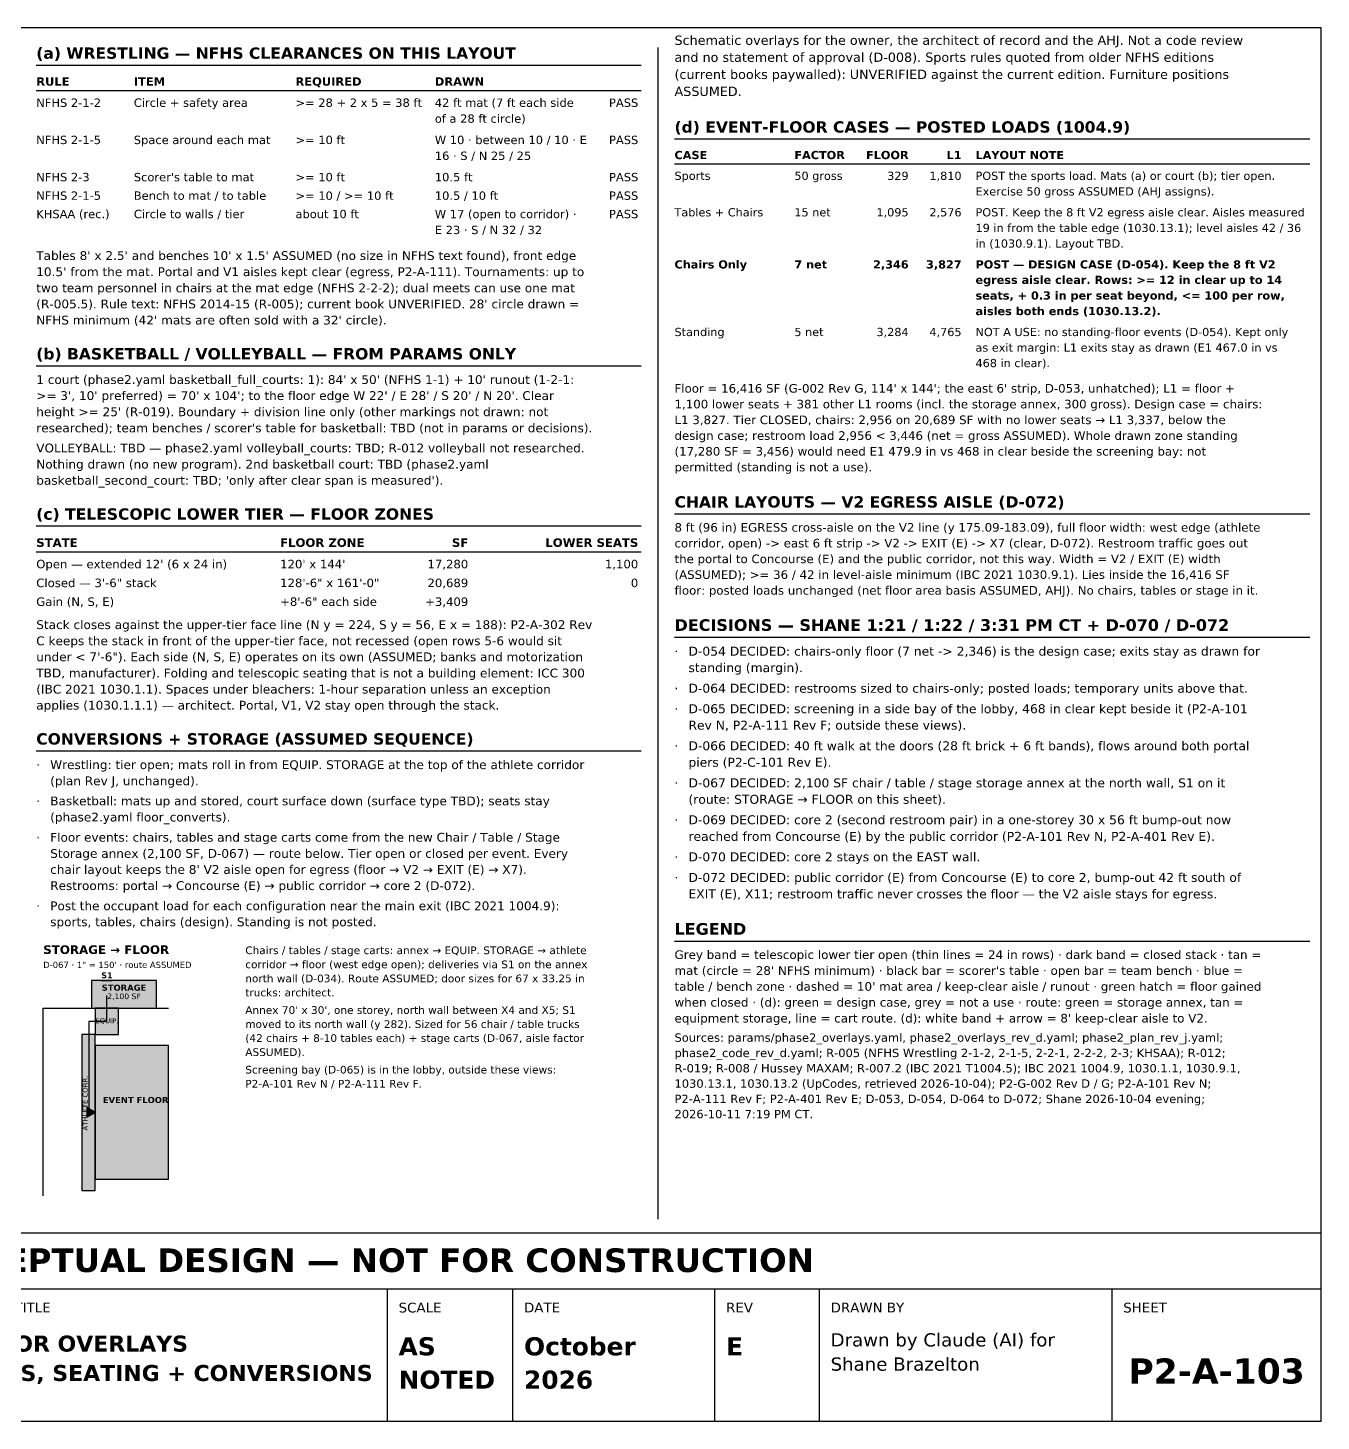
# Model space of a CAD drawing. Header units: inches. Extents: x 0.5 to 16.5, y 0.5 to 10.5.
# Drawn here: x 7.22 to 16.5, y 0.5 to 10.5 of the extents above; entities that cross this region are included whole.
import ezdxf
from ezdxf.enums import TextEntityAlignment as Align

# ---------------------------------------------------------------- set-up
doc = ezdxf.new("R2010")
doc.units = ezdxf.units.IN
doc.header["$MEASUREMENT"] = 0
for name, color, linetype in [('A-ANNO-TEXT', 7, 'Continuous'), ('A-AREA-ZONE', 7, 'Continuous'), ('A-WALL', 7, 'Continuous'), ('G-ANNO-TABL', 7, 'Continuous'), ('G-ANNO-TTLB', 7, 'Continuous')]:
    doc.layers.add(name, color=color, linetype=linetype)
doc.styles.add('KS-BOLD', font='DejaVuSans-Bold.ttf')
doc.styles.add('KS-REG', font='DejaVuSans.ttf')

msp = doc.modelspace()

# ---------------------------------------------------------------- hatches: boundary and pattern name
at = {"layer": 'A-AREA-ZONE', "true_color": 0xe3f1e6}
msp.add_hatch(color=7, dxfattribs=at).paths.add_polyline_path([(7.677, 3.463), (8.143, 3.463), (8.143, 3.663), (7.677, 3.663)])
at = {"layer": 'A-AREA-ZONE', "true_color": 0xf4e6c8}
msp.add_hatch(color=7, dxfattribs=at).paths.add_polyline_path([(7.703, 3.276), (7.87, 3.276), (7.87, 3.463), (7.703, 3.463)])
at = {"layer": 'A-AREA-ZONE', "true_color": 0xf2f2f2}
msp.add_hatch(color=7, dxfattribs=at).paths.add_polyline_path([(7.608, 2.156), (7.703, 2.156), (7.703, 3.276), (7.608, 3.276)])
at = {"layer": 'A-AREA-ZONE', "true_color": 0xffffff}
msp.add_hatch(color=7, dxfattribs=at).paths.add_polyline_path([(7.703, 2.236), (8.23, 2.236), (8.23, 3.196), (7.703, 3.196)])
at = {"layer": 'A-AREA-ZONE', "true_color": 0x000000}
msp.add_hatch(color=7, dxfattribs=at).paths.add_polyline_path([(7.703, 2.716), (7.643, 2.751), (7.643, 2.681)])
at = {"layer": 'A-WALL', "true_color": 0x000000}
msp.add_hatch(color=7, dxfattribs=at).paths.add_polyline_path([(7.747, 3.657), (7.827, 3.657), (7.827, 3.668), (7.747, 3.668)])

# ---------------------------------------------------------------- linework, layer by layer
at = {"layer": 'A-ANNO-TEXT'}
for p, q in [((11.74, 10.36), (11.74, 1.95)), ((7.28, 10.233), (11.62, 10.233)), ((11.86, 9.703), (16.42, 9.703)), ((7.28, 8.075), (11.62, 8.075)), ((11.86, 7.012), (16.42, 7.012)), ((7.28, 6.925), (11.62, 6.925)), ((11.86, 6.127), (16.42, 6.127)), ((7.28, 5.311), (11.62, 5.311)), ((11.86, 3.946), (16.42, 3.946))]:
    msp.add_line(p, q, dxfattribs=at)
at = {"layer": 'A-AREA-ZONE'}
for p, q in [((7.783, 3.556), (7.783, 3.369)), ((7.783, 3.369), (7.657, 3.369)), ((7.657, 3.369), (7.657, 2.716)), ((7.657, 2.716), (7.703, 2.716))]:
    msp.add_line(p, q, dxfattribs=at)
for points in [[(7.677, 3.463), (8.143, 3.463), (8.143, 3.663), (7.677, 3.663)], [(7.703, 3.276), (7.87, 3.276), (7.87, 3.463), (7.703, 3.463)], [(7.608, 2.156), (7.703, 2.156), (7.703, 3.276), (7.608, 3.276)], [(7.703, 2.236), (8.23, 2.236), (8.23, 3.196), (7.703, 3.196)], [(7.703, 2.716), (7.643, 2.751), (7.643, 2.681)]]:
    msp.add_lwpolyline(points, close=True, dxfattribs=at)
at = {"layer": 'A-WALL'}
for p, q in [((8.143, 3.663), (7.677, 3.663)), ((7.677, 3.663), (7.677, 3.463)), ((8.143, 3.463), (8.143, 3.663)), ((7.33, 3.463), (8.23, 3.463)), ((7.33, 2.116), (7.33, 3.463)), ((7.677, 3.463), (8.143, 3.463))]:
    msp.add_line(p, q, dxfattribs=at)
at = {"layer": 'G-ANNO-TABL'}
for p, q in [((7.28, 10.05), (11.62, 10.05)), ((11.86, 9.523), (16.42, 9.523)), ((7.28, 6.74), (11.62, 6.74))]:
    msp.add_line(p, q, dxfattribs=at)
at = {"layer": 'G-ANNO-TTLB'}
for p, q in [((0.5, 1.45), (16.5, 1.45)), ((9.8, 0.5), (9.8, 1.45)), ((10.7, 0.5), (10.7, 1.45)), ((12.15, 0.5), (12.15, 1.45)), ((12.9, 0.5), (12.9, 1.45)), ((15, 0.5), (15, 1.45))]:
    msp.add_line(p, q, dxfattribs=at)
for points in [[(0.5, 0.5), (16.5, 0.5), (16.5, 10.5), (0.5, 10.5)], [(0.5, 1.45), (16.5, 1.45), (16.5, 1.85), (0.5, 1.85)]]:
    msp.add_lwpolyline(points, close=True, dxfattribs=at)

# ---------------------------------------------------------------- texts
at = {"layer": 'A-ANNO-TEXT'}
for s, height, style, p in [('Schematic overlays for the owner, the architect of record and the AHJ. Not a code review', 0.06667, 'KS-REG', (11.86, 10.378)), ('(a) WRESTLING — NFHS CLEARANCES ON THIS LAYOUT', 0.08132, 'KS-BOLD', (7.28, 10.278)), ('and no statement of approval (D-008). Sports rules quoted from older NFHS editions', 0.06667, 'KS-REG', (11.86, 10.256)), ('(current books paywalled): UNVERIFIED against the current edition. Furniture positions', 0.06667, 'KS-REG', (11.86, 10.133)), ('ASSUMED.', 0.0667, 'KS-REG', (11.86, 10.011)), ('(d) EVENT-FLOOR CASES — POSTED LOADS (1004.9)', 0.08136, 'KS-BOLD', (11.86, 9.748)), ("Tables 8' x 2.5' and benches 10' x 1.5' ASSUMED (no size in NFHS text found), front edge", 0.06313, 'KS-REG', (7.28, 8.834)), ("10.5' from the mat. Portal and V1 aisles kept clear (egress, P2-A-111). Tournaments: up to", 0.06313, 'KS-REG', (7.28, 8.718)), ('two team personnel in chairs at the mat edge (NFHS 2-2-2); dual meets can use one mat', 0.06313, 'KS-REG', (7.28, 8.602)), ("(R-005.5). Rule text: NFHS 2014-15 (R-005); current book UNVERIFIED. 28' circle drawn =", 0.06313, 'KS-REG', (7.28, 8.487)), ("NFHS minimum (42' mats are often sold with a 32' circle).", 0.06313, 'KS-REG', (7.28, 8.371)), ('(b) BASKETBALL / VOLLEYBALL — FROM PARAMS ONLY', 0.08132, 'KS-BOLD', (7.28, 8.12)), ("1 court (phase2.yaml basketball_full_courts: 1): 84' x 50' (NFHS 1-1) + 10' runout (1-2-1:", 0.06313, 'KS-REG', (7.28, 7.944)), ("Floor = 16,416 SF (G-002 Rev G, 114' x 144'; the east 6' strip, D-053, unhatched); L1 = floor +", 0.06158, 'KS-REG', (11.86, 7.882)), (">= 3', 10' preferred) = 70' x 104'; to the floor edge W 22' / E 28' / S 20' / N 20'. Clear", 0.06313, 'KS-REG', (7.28, 7.829)), ('1,100 lower seats + 381 other L1 rooms (incl. the storage annex, 300 gross). Design case = chairs:', 0.06158, 'KS-REG', (11.86, 7.769)), ("height >= 25' (R-019). Boundary + division line only (other markings not drawn: not", 0.06313, 'KS-REG', (7.28, 7.713)), ('L1 3,827. Tier CLOSED, chairs: 2,956 on 20,689 SF with no lower seats → L1 3,337, below the', 0.06158, 'KS-REG', (11.86, 7.656)), ("researched); team benches / scorer's table for basketball: TBD (not in params or decisions).", 0.06313, 'KS-REG', (7.28, 7.597)), ('design case; restroom load 2,956 < 3,446 (net = gross ASSUMED). Whole drawn zone standing', 0.06158, 'KS-REG', (11.86, 7.543)), ('VOLLEYBALL: TBD — phase2.yaml volleyball_courts: TBD; R-012 volleyball not researched.', 0.06313, 'KS-REG', (7.28, 7.453)), ('Nothing drawn (no new program). 2nd basketball court: TBD (phase2.yaml', 0.06313, 'KS-REG', (7.28, 7.337)), ('(17,280 SF = 3,456) would need E1 479.9 in vs 468 in clear beside the screening bay: not', 0.06158, 'KS-REG', (11.86, 7.43)), ('permitted (standing is not a use).', 0.06158, 'KS-REG', (11.86, 7.317)), ("basketball_second_court: TBD; 'only after clear span is measured').", 0.06313, 'KS-REG', (7.28, 7.221)), ('CHAIR LAYOUTS — V2 EGRESS AISLE (D-072)', 0.08136, 'KS-BOLD', (11.86, 7.057)), ('(c) TELESCOPIC LOWER TIER — FLOOR ZONES', 0.08132, 'KS-BOLD', (7.28, 6.97)), ('8 ft (96 in) EGRESS cross-aisle on the V2 line (y 175.09-183.09), full floor width: west edge (athlete', 0.061585, 'KS-REG', (11.86, 6.884)), ('corridor, open) -> east 6 ft strip -> V2 -> EXIT (E) -> X7 (clear, D-072). Restroom traffic goes out', 0.06158, 'KS-REG', (11.86, 6.771)), ('the portal to Concourse (E) and the public corridor, not this way. Width = V2 / EXIT (E) width', 0.06158, 'KS-REG', (11.86, 6.658)), ('(ASSUMED); >= 36 / 42 in level-aisle minimum (IBC 2021 1030.9.1). Lies inside the 16,416 SF', 0.06158, 'KS-REG', (11.86, 6.545)), ('floor: posted loads unchanged (net floor area basis ASSUMED, AHJ). No chairs, tables or stage in it.', 0.06158, 'KS-REG', (11.86, 6.432)), ('Stack closes against the upper-tier face line (N y = 224, S y = 56, E x = 188): P2-A-302 Rev', 0.06313, 'KS-REG', (7.28, 6.185)), ('DECISIONS — SHANE 1:21 / 1:22 / 3:31 PM CT + D-070 / D-072', 0.08362, 'KS-BOLD', (11.86, 6.172)), ('C keeps the stack in front of the upper-tier face, not recessed (open rows 5-6 would sit', 0.06313, 'KS-REG', (7.28, 6.069)), ('under < 7\'-6"). Each side (N, S, E) operates on its own (ASSUMED; banks and motorization', 0.06313, 'KS-REG', (7.28, 5.954)), ('·', 0.0644, 'KS-REG', (11.86, 5.994)), ('D-054 DECIDED: chairs-only floor (7 net -> 2,346) is the design case; exits stay as drawn for', 0.06441, 'KS-REG', (11.96, 5.994)), ('TBD, manufacturer). Folding and telescopic seating that is not a building element: ICC 300', 0.06313, 'KS-REG', (7.28, 5.838)), ('standing (margin).', 0.06441, 'KS-REG', (11.96, 5.876)), ('(IBC 2021 1030.1.1). Spaces under bleachers: 1-hour separation unless an exception', 0.06313, 'KS-REG', (7.28, 5.722)), ('·', 0.0644, 'KS-REG', (11.86, 5.728)), ('D-064 DECIDED: restrooms sized to chairs-only; posted loads; temporary units above that.', 0.06441, 'KS-REG', (11.96, 5.728)), ('applies (1030.1.1.1) — architect. Portal, V1, V2 stay open through the stack.', 0.06313, 'KS-REG', (7.28, 5.607)), ('·', 0.0644, 'KS-REG', (11.86, 5.581)), ('D-065 DECIDED: screening in a side bay of the lobby, 468 in clear kept beside it (P2-A-101', 0.06441, 'KS-REG', (11.96, 5.581)), ('Rev N, P2-A-111 Rev F; outside these views).', 0.06441, 'KS-REG', (11.96, 5.463)), ('CONVERSIONS + STORAGE (ASSUMED SEQUENCE)', 0.08132, 'KS-BOLD', (7.28, 5.356)), ('·', 0.0644, 'KS-REG', (11.86, 5.315)), ('D-066 DECIDED: 40 ft walk at the doors (28 ft brick + 6 ft bands), flows around both portal', 0.06441, 'KS-REG', (11.96, 5.315)), ('·', 0.0631, 'KS-REG', (7.28, 5.18)), ('Wrestling: tier open; mats roll in from EQUIP. STORAGE at the top of the athlete corridor', 0.06313, 'KS-REG', (7.38, 5.18)), ('piers (P2-C-101 Rev E).', 0.06441, 'KS-REG', (11.96, 5.197)), ('(plan Rev J, unchanged).', 0.06313, 'KS-REG', (7.38, 5.064)), ('D-067 DECIDED: 2,100 SF chair / table / stage storage annex at the north wall, S1 on it', 0.06441, 'KS-REG', (11.96, 5.049)), ('·', 0.0644, 'KS-REG', (11.86, 5.049)), ('·', 0.0631, 'KS-REG', (7.28, 4.92)), ('Basketball: mats up and stored, court surface down (surface type TBD); seats stay', 0.06313, 'KS-REG', (7.38, 4.92)), ('(route: STORAGE → FLOOR on this sheet).', 0.06441, 'KS-REG', (11.96, 4.931)), ('(phase2.yaml floor_converts).', 0.06313, 'KS-REG', (7.38, 4.804)), ('·', 0.0644, 'KS-REG', (11.86, 4.784)), ('D-069 DECIDED: core 2 (second restroom pair) in a one-storey 30 x 56 ft bump-out now', 0.06441, 'KS-REG', (11.96, 4.784)), ('Floor events: chairs, tables and stage carts come from the new Chair / Table / Stage', 0.06313, 'KS-REG', (7.38, 4.659)), ('reached from Concourse (E) by the public corridor (P2-A-101 Rev N, P2-A-401 Rev E).', 0.06441, 'KS-REG', (11.96, 4.665)), ('·', 0.0631, 'KS-REG', (7.28, 4.659)), ('Storage annex (2,100 SF, D-067) — route below. Tier open or closed per event. Every', 0.06313, 'KS-REG', (7.38, 4.543)), ('·', 0.0644, 'KS-REG', (11.86, 4.518)), ('D-070 DECIDED: core 2 stays on the EAST wall.', 0.06441, 'KS-REG', (11.96, 4.518)), ("chair layout keeps the 8' V2 aisle open for egress (floor → V2 → EXIT (E) → X7).", 0.06313, 'KS-REG', (7.38, 4.428)), ('·', 0.0644, 'KS-REG', (11.86, 4.37)), ('D-072 DECIDED: public corridor (E) from Concourse (E) to core 2, bump-out 42 ft south of', 0.06441, 'KS-REG', (11.96, 4.37)), ('Restrooms: portal → Concourse (E) → public corridor → core 2 (D-072).', 0.06313, 'KS-REG', (7.38, 4.312)), ('EXIT (E), X11; restroom traffic never crosses the floor — the V2 aisle stays for egress.', 0.06441, 'KS-REG', (11.96, 4.252)), ('·', 0.0631, 'KS-REG', (7.28, 4.167)), ('Post the occupant load for each configuration near the main exit (IBC 2021 1004.9):', 0.06313, 'KS-REG', (7.38, 4.167)), ('sports, tables, chairs (design). Standing is not posted.', 0.06313, 'KS-REG', (7.38, 4.052)), ('LEGEND', 0.0836, 'KS-BOLD', (11.86, 3.991)), ('STORAGE → FLOOR', 0.062, 'KS-BOLD', (7.33, 3.853)), ('Chairs / tables / stage carts: annex → EQUIP. STORAGE → athlete', 0.055, 'KS-REG', (8.78, 3.852)), ('corridor → floor (west edge open); deliveries via S1 on the annex', 0.055, 'KS-REG', (8.78, 3.751)), ('Grey band = telescopic lower tier open (thin lines = 24 in rows) · dark band = closed stack · tan =', 0.06215, 'KS-REG', (11.86, 3.817)), ('D-067 · 1" = 150\' · route ASSUMED', 0.044, 'KS-REG', (7.33, 3.753)), ('north wall (D-034). Route ASSUMED; door sizes for 67 x 33.25 in', 0.055, 'KS-REG', (8.78, 3.65)), ("mat (circle = 28' NFHS minimum) · black bar = scorer's table · open bar = team bench · blue =", 0.06215, 'KS-REG', (11.86, 3.703)), ('trucks: architect.', 0.055, 'KS-REG', (8.78, 3.549)), ("table / bench zone · dashed = 10' mat area / keep-clear aisle / runout · green hatch = floor gained", 0.06215, 'KS-REG', (11.86, 3.589)), ('when closed · (d): green = design case, grey = not a use · route: green = storage annex, tan =', 0.06215, 'KS-REG', (11.86, 3.475)), ("Annex 70' x 30', one storey, north wall between X4 and X5; S1", 0.055, 'KS-REG', (8.78, 3.423)), ("equipment storage, line = cart route. (d): white band + arrow = 8' keep-clear aisle to V2.", 0.06215, 'KS-REG', (11.86, 3.361)), ('moved to its north wall (y 282). Sized for 56 chair / table trucks', 0.055, 'KS-REG', (8.78, 3.322)), ('(42 chairs + 8-10 tables each) + stage carts (D-067, aisle factor', 0.055, 'KS-REG', (8.78, 3.222)), ('Sources: params/phase2_overlays.yaml, phase2_overlays_rev_d.yaml; phase2_plan_rev_j.yaml;', 0.05989, 'KS-REG', (11.86, 3.223)), ('ASSUMED).', 0.055, 'KS-REG', (8.78, 3.121)), ('phase2_code_rev_d.yaml; R-005 (NFHS Wrestling 2-1-2, 2-1-5, 2-2-1, 2-2-2, 2-3; KHSAA); R-012;', 0.05989, 'KS-REG', (11.86, 3.113)), ('Screening bay (D-065) is in the lobby, outside these views:', 0.055, 'KS-REG', (8.78, 2.995)), ('R-019; R-008 / Hussey MAXAM; R-007.2 (IBC 2021 T1004.5); IBC 2021 1004.9, 1030.1.1, 1030.9.1,', 0.05989, 'KS-REG', (11.86, 3.003)), ('P2-A-101 Rev N / P2-A-111 Rev F.', 0.055, 'KS-REG', (8.78, 2.894)), ('1030.13.1, 1030.13.2 (UpCodes, retrieved 2026-10-04); P2-G-002 Rev D / G; P2-A-101 Rev N;', 0.05989, 'KS-REG', (11.86, 2.893)), ('P2-A-111 Rev F; P2-A-401 Rev E; D-053, D-054, D-064 to D-072; Shane 2026-10-04 evening;', 0.05989, 'KS-REG', (11.86, 2.783)), ('2026-10-11 7:19 PM CT.', 0.05989, 'KS-REG', (11.86, 2.674))]:
    msp.add_text(s, height=height, dxfattribs=dict(at, style=style)).set_placement(p)
for s, height, style, p in [('S1', 0.042, 'KS-BOLD', (7.787, 3.679)), ('STORAGE', 0.044, 'KS-BOLD', (7.91, 3.589)), ('2,100 SF', 0.04, 'KS-REG', (7.91, 3.529)), ('EQUIP.', 0.036, 'KS-REG', (7.787, 3.356)), ('EVENT FLOOR', 0.044, 'KS-BOLD', (7.993, 2.783))]:
    msp.add_text(s, height=height, dxfattribs=dict(at, style=style)).set_placement(p, align=Align.CENTER)
at = {"layer": 'A-ANNO-TEXT', "style": 'KS-REG'}
msp.add_text('ATHLETE CORR.', height=0.036, rotation=90, dxfattribs=at).set_placement((7.649, 2.783), align=Align.CENTER)
at = {"layer": 'G-ANNO-TABL'}
for s, height, style, p in [('RULE', 0.0599, 'KS-BOLD', (7.28, 10.085)), ('ITEM', 0.0599, 'KS-BOLD', (7.98, 10.085)), ('REQUIRED', 0.0599, 'KS-BOLD', (9.14, 10.085)), ('DRAWN', 0.0599, 'KS-BOLD', (10.14, 10.085)), ('NFHS 2-1-2', 0.0599, 'KS-REG', (7.28, 9.933)), ('Circle + safety area', 0.05992, 'KS-REG', (7.98, 9.933)), ('>= 28 + 2 x 5 = 38 ft', 0.05992, 'KS-REG', (9.14, 9.933)), ('42 ft mat (7 ft each side', 0.05992, 'KS-REG', (10.14, 9.933)), ('of a 28 ft circle)', 0.05992, 'KS-REG', (10.14, 9.819)), ('NFHS 2-1-5', 0.0599, 'KS-REG', (7.28, 9.666)), ('Space around each mat', 0.05992, 'KS-REG', (7.98, 9.666)), ('>= 10 ft', 0.0599, 'KS-REG', (9.14, 9.666)), ('W 10 · between 10 / 10 · E', 0.05992, 'KS-REG', (10.14, 9.666)), ('16 · S / N 25 / 25', 0.05992, 'KS-REG', (10.14, 9.552)), ('CASE', 0.0588, 'KS-BOLD', (11.86, 9.558)), ('FACTOR', 0.0588, 'KS-BOLD', (12.72, 9.558)), ('LAYOUT NOTE', 0.05876, 'KS-BOLD', (14.02, 9.558)), ('NFHS 2-3', 0.0599, 'KS-REG', (7.28, 9.399)), ("Scorer's table to mat", 0.05992, 'KS-REG', (7.98, 9.399)), ('>= 10 ft', 0.0599, 'KS-REG', (9.14, 9.399)), ('10.5 ft', 0.0599, 'KS-REG', (10.14, 9.399)), ('Sports', 0.0588, 'KS-REG', (11.86, 9.409)), ('50 gross', 0.0588, 'KS-REG', (12.72, 9.409)), ('POST the sports load. Mats (a) or court (b); tier open.', 0.05876, 'KS-REG', (14.02, 9.409)), ('NFHS 2-1-5', 0.0599, 'KS-REG', (7.28, 9.266)), ('Bench to mat / to table', 0.05992, 'KS-REG', (7.98, 9.266)), ('>= 10 / >= 10 ft', 0.05992, 'KS-REG', (9.14, 9.266)), ('10.5 / 10 ft', 0.05992, 'KS-REG', (10.14, 9.266)), ('Exercise 50 gross ASSUMED (AHJ assigns).', 0.05876, 'KS-REG', (14.02, 9.297)), ('Tables + Chairs', 0.05876, 'KS-REG', (11.86, 9.147)), ('15 net', 0.0588, 'KS-REG', (12.72, 9.147)), ('POST. Keep the 8 ft V2 egress aisle clear. Aisles measured', 0.05876, 'KS-REG', (14.02, 9.147)), ('KHSAA (rec.)', 0.05992, 'KS-REG', (7.28, 9.134)), ('Circle to walls / tier', 0.05992, 'KS-REG', (7.98, 9.134)), ('about 10 ft', 0.05992, 'KS-REG', (9.14, 9.134)), ('W 17 (open to corridor) ·', 0.05992, 'KS-REG', (10.14, 9.134)), ('E 23 · S / N 32 / 32', 0.05992, 'KS-REG', (10.14, 9.02)), ('19 in from the table edge (1030.13.1); level aisles 42 / 36', 0.05876, 'KS-REG', (14.02, 9.035)), ('in (1030.9.1). Layout TBD.', 0.05876, 'KS-REG', (14.02, 8.923)), ('Chairs Only', 0.05876, 'KS-BOLD', (11.86, 8.773)), ('7 net', 0.0588, 'KS-BOLD', (12.72, 8.773)), ('POST — DESIGN CASE (D-054). Keep the 8 ft V2', 0.05876, 'KS-BOLD', (14.02, 8.773)), ('egress aisle clear. Rows: >= 12 in clear up to 14', 0.05876, 'KS-BOLD', (14.02, 8.662)), ('seats, + 0.3 in per seat beyond, <= 100 per row,', 0.05876, 'KS-BOLD', (14.02, 8.55)), ('aisles both ends (1030.13.2).', 0.05876, 'KS-BOLD', (14.02, 8.438)), ('Standing', 0.0588, 'KS-REG', (11.86, 8.288)), ('5 net', 0.0588, 'KS-REG', (12.72, 8.288)), ('NOT A USE: no standing-floor events (D-054). Kept only', 0.05876, 'KS-REG', (14.02, 8.288)), ('as exit margin: L1 exits stay as drawn (E1 467.0 in vs', 0.05876, 'KS-REG', (14.02, 8.176)), ('468 in clear).', 0.05876, 'KS-REG', (14.02, 8.065)), ('STATE', 0.061, 'KS-BOLD', (7.28, 6.775)), ('FLOOR ZONE', 0.061, 'KS-BOLD', (9.03, 6.775)), ("Open — extended 12' (6 x 24 in)", 0.06099, 'KS-REG', (7.28, 6.621)), ("120' x 144'", 0.06099, 'KS-REG', (9.03, 6.621)), ('Closed — 3\'-6" stack', 0.06099, 'KS-REG', (7.28, 6.486)), ('128\'-6" x 161\'-0"', 0.06099, 'KS-REG', (9.03, 6.486)), ('Gain (N, S, E)', 0.06099, 'KS-REG', (7.28, 6.351)), ('+8\'-6" each side', 0.06099, 'KS-REG', (9.03, 6.351))]:
    msp.add_text(s, height=height, dxfattribs=dict(at, style=style)).set_placement(p)
for s, height, style, p in [('PASS', 0.0599, 'KS-REG', (11.6, 9.933)), ('PASS', 0.0599, 'KS-REG', (11.6, 9.666)), ('FLOOR', 0.0588, 'KS-BOLD', (13.54, 9.558)), ('L1', 0.0588, 'KS-BOLD', (13.92, 9.558)), ('PASS', 0.0599, 'KS-REG', (11.6, 9.399)), ('329', 0.0588, 'KS-REG', (13.54, 9.409)), ('1,810', 0.0588, 'KS-REG', (13.92, 9.409)), ('PASS', 0.0599, 'KS-REG', (11.6, 9.266)), ('1,095', 0.0588, 'KS-REG', (13.54, 9.147)), ('2,576', 0.0588, 'KS-REG', (13.92, 9.147)), ('PASS', 0.0599, 'KS-REG', (11.6, 9.134)), ('2,346', 0.0588, 'KS-BOLD', (13.54, 8.773)), ('3,827', 0.0588, 'KS-BOLD', (13.92, 8.773)), ('3,284', 0.0588, 'KS-REG', (13.54, 8.288)), ('4,765', 0.0588, 'KS-REG', (13.92, 8.288)), ('SF', 0.061, 'KS-BOLD', (10.38, 6.775)), ('LOWER SEATS', 0.06099, 'KS-BOLD', (11.6, 6.775)), ('17,280', 0.061, 'KS-REG', (10.38, 6.621)), ('1,100', 0.061, 'KS-REG', (11.6, 6.621)), ('20,689', 0.061, 'KS-REG', (10.38, 6.486)), ('0', 0.061, 'KS-REG', (11.6, 6.486)), ('+3,409', 0.061, 'KS-REG', (10.38, 6.351))]:
    msp.add_text(s, height=height, dxfattribs=dict(at, style=style)).set_placement(p, align=Align.RIGHT)
at = {"layer": 'G-ANNO-TTLB', "style": 'KS-BOLD'}
for s, height, p in [('PRELIMINARY — CONCEPTUAL DESIGN — NOT FOR CONSTRUCTION', 0.17, (8.5, 1.57)), ('P2-A-103', 0.18, (15.75, 0.77))]:
    msp.add_text(s, height=height, dxfattribs=at).set_placement(p, align=Align.CENTER)
at = {"layer": 'G-ANNO-TTLB'}
for s, height, style, p in [('SHEET TITLE', 0.07, 'KS-REG', (6.78, 1.28)), ('SCALE', 0.07, 'KS-REG', (9.88, 1.28)), ('DATE', 0.07, 'KS-REG', (10.78, 1.28)), ('REV', 0.07, 'KS-REG', (12.23, 1.28)), ('DRAWN BY', 0.07, 'KS-REG', (12.98, 1.28)), ('SHEET', 0.07, 'KS-REG', (15.08, 1.28)), ('FLOOR OVERLAYS', 0.115, 'KS-BOLD', (6.78, 0.999)), ('AS', 0.13, 'KS-BOLD', (9.88, 0.972)), ('October', 0.13, 'KS-BOLD', (10.78, 0.972)), ('E', 0.13, 'KS-BOLD', (12.23, 0.972)), ('Drawn by Claude (AI) for', 0.095, 'KS-REG', (12.98, 1.036)), ('MATS, SEATING + CONVERSIONS', 0.115, 'KS-BOLD', (6.78, 0.788)), ('Shane Brazelton', 0.095, 'KS-REG', (12.98, 0.862)), ('NOTED', 0.13, 'KS-BOLD', (9.88, 0.733)), ('2026', 0.13, 'KS-BOLD', (10.78, 0.733))]:
    msp.add_text(s, height=height, dxfattribs=dict(at, style=style)).set_placement(p)

doc.saveas('drawing.dxf')
